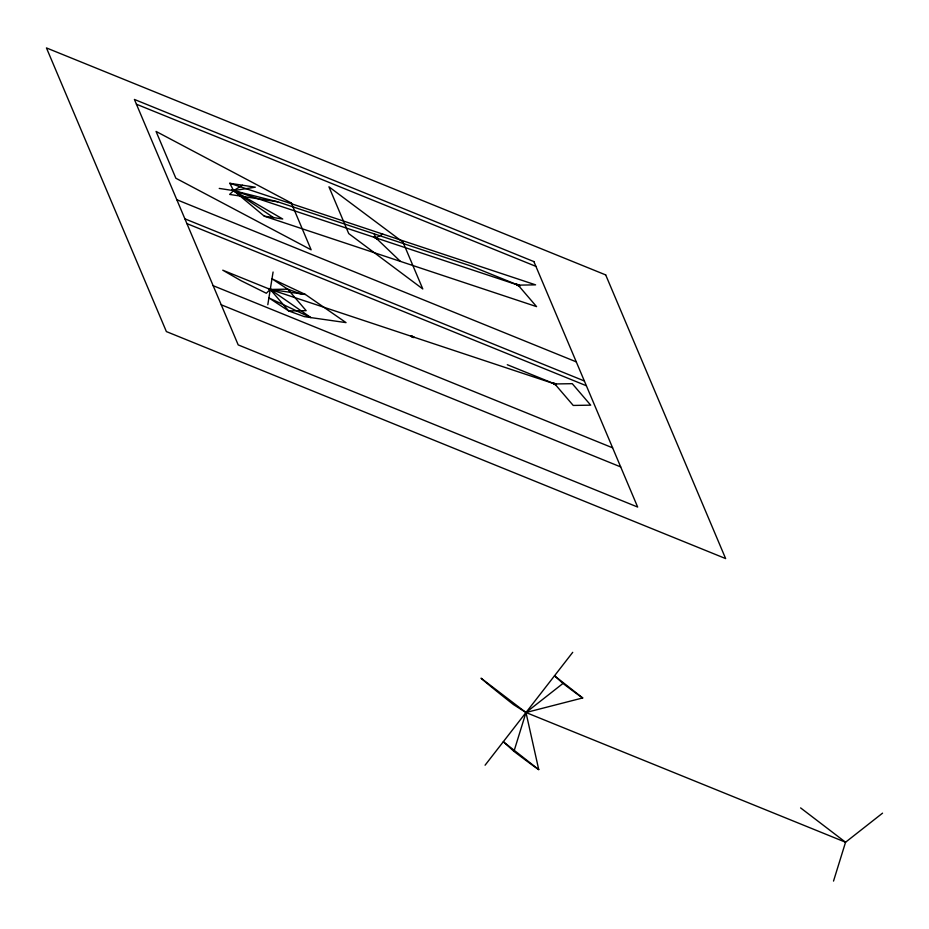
<?xml version="1.0" encoding="UTF-8"?>
<svg xmlns="http://www.w3.org/2000/svg" width="929" height="929" viewBox="0 0 929 929"><rect width="100%" height="100%" fill="white"/><g stroke="black" fill="none" stroke-linecap="round" stroke-linejoin="round"><path stroke-width="1.39" d="M267.807 304.712L273.08 272.011M525.988 712.52L538.739 769.607A46.52 1.126 37.8 0 1 513.958 751.364L525.988 712.52L562.986 683.442A36.997 0.894 37.8 0 0 582.692 697.946L525.988 712.52L513.528 704.612A59.444 1.44 37.8 0 1 481.048 678.193L525.988 712.52L845.553 842.231L882.55 813.154M833.522 881.075L845.553 842.231L800.612 807.905M485.077 765.206L572.728 652.321M270.269 289.442L288.698 310.925L306.152 310.646L287.723 289.163L271.976 278.805L305.397 294.47L270.269 289.442L310.913 317.602L304.189 316.592L288.698 310.925L268.899 297.907L310.913 317.602L346.041 322.618L305.397 294.47L300.055 293.657L287.723 289.163L270.269 289.442L266.309 293.25L240.878 280.616L222.751 270.188L270.269 289.442L554.799 383.956L572.264 383.677L590.693 405.16L573.228 405.439L554.799 383.956L507.292 364.714M242.55 185.231L233.597 190.619L229.637 194.428L277.701 201.802L470.62 265.891L518.138 285.133L535.592 284.855L229.8 183.28L233.597 190.619L264.3 216.178L536.567 306.616L518.138 285.133L233.597 190.619L219.232 188.413M374.155 233.841L375.862 237.882L382.69 234.062M229.8 183.28L255.312 187.193L233.597 190.619L273.521 217.595M264.3 216.178L282.741 219.012L233.597 190.619L277.701 201.802M375.293 237.267L374.515 237.278L375.49 238.091M375.966 238.323L377.186 238.556L376.5 237.824M376.35 238.463L377.743 238.765L375.711 237.267M375.479 237.336L373.981 237L375.688 238.184M376.535 238.695L375.781 238.23M233.887 191.142C235.432 190.387 236.43 192.709 233.702 191.06M555.101 384.478L556.134 384.618L555.437 383.898M412.836 337.215C416.308 337.877 408.911 334.568 412.162 336.913M136.435 104.222L535.894 266.368M176.824 199.735L576.282 361.869M184.894 218.838L584.353 380.971M186.915 223.61L586.373 385.744M213.159 285.691L612.617 447.824M221.241 304.793L620.7 466.927M233.876 191.293L232.25 189.992L233.678 190.271M555.089 384.629L553.916 384.049M412.813 337.366C417.841 338.481 406.914 333.685 412.685 337.32M518.127 284.738L516.814 284.471L517.499 285.203M270.281 289.836L271.582 290.115L270.722 289.291M233.609 191.177L231.716 189.737L233.98 190.259M375.99 237.394L376.64 237.731M555.054 383.538C548.83 381.668 560.21 387.091 555.077 383.7M270.142 289.941L269.491 289.604M518.521 284.773L516.315 284.169L517.674 285.296M270.78 289.151L268.4 288.536L272.116 290.394L268.934 288.791L269.631 289.5M517.616 285.435L519.996 286.051L518.498 284.924M555.577 383.805L553.487 383.282L554.079 383.967M517.36 285.296L519.45 285.807L518.684 285.029M582.692 697.946L554.508 675.789L562.986 683.442M538.739 769.607L503.309 741.737L513.958 751.364M375.862 237.882L400.434 261.397M605.696 274.914L46.45 47.925L166.384 331.583L725.63 558.573L605.696 274.914M533.885 261.583L134.415 99.449L238.196 344.903L637.654 507.048L533.885 261.583M291.346 203.021L156.06 131.43L175.848 178.217L311.134 249.82L291.346 203.021M403.012 242.179L328.936 186.799L348.723 233.585L422.788 288.965L403.012 242.179"/></g></svg>
